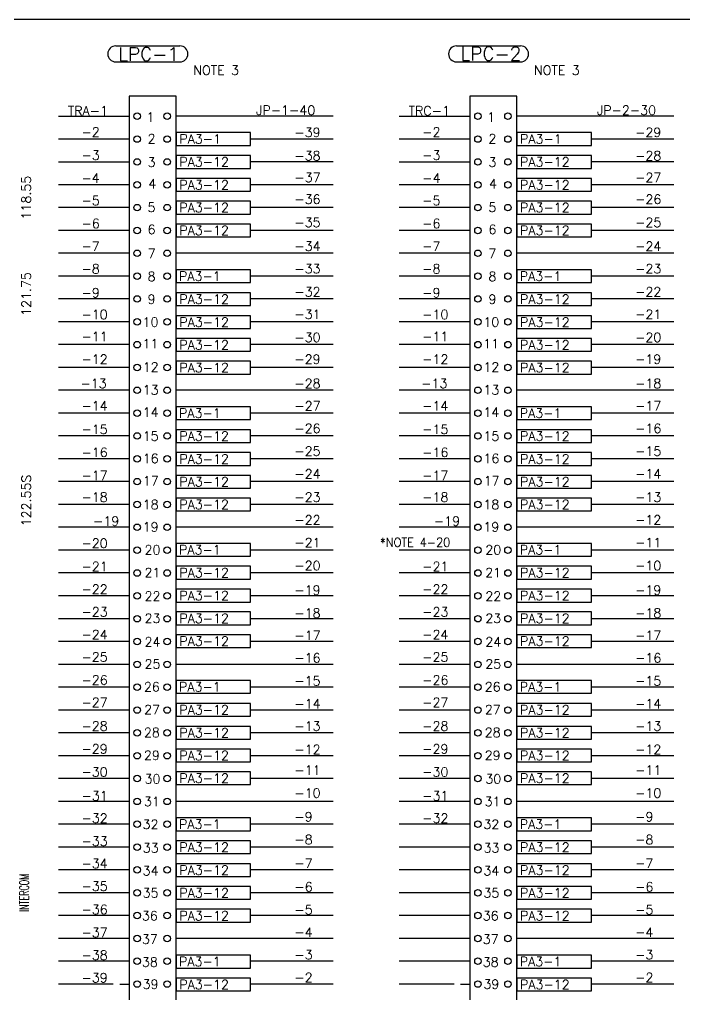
# Model space of a CAD drawing. Extents: x 0 to 34, y 0 to 22.
# Drawn here: x 9.1 to 18.43, y 7.55 to 21.23 of the extents above; entities that cross this region are included whole.
import ezdxf
from ezdxf.enums import TextEntityAlignment as Align

# ---------------------------------------------------------------- set-up
doc = ezdxf.new("R2010")
doc.units = 0
doc.header["$MEASUREMENT"] = 0
doc.layers.get('0').update_dxf_attribs({"linetype": 'CONTINUOUS'})
for name, color, linetype in [('OBJECT-1', 4, 'CONTINUOUS'), ('TEXT-2-MEDIUM', 7, 'CONTINUOUS'), ('TEXT-4-HEAVY', 3, 'CONTINUOUS'), ('X-BORDER-FRAME', 5, 'CONTINUOUS'), ('X-BORDER-SIGNATURE', 7, 'CONTINUOUS'), ('X-BORDER-TEXT', 7, 'CONTINUOUS'), ('X-BORDER-TITLES', 1, 'CONTINUOUS')]:
    doc.layers.add(name, color=color, linetype=linetype)
doc.styles.add('ROMANS', font='ROMANS.SHX')
doc.styles.add('ROMANT', font='ROMANT.SHX')
doc.styles.add('SIMPLEX', font='SIMPLEX')

# ---------------------------------------------------------------- blocks, each defined once
blk = doc.blocks.new('TITLE')
at = {"layer": 'X-BORDER-FRAME'}
blk.add_line((33.227, 21.227), (0.773, 21.227), dxfattribs=at)
at = {"layer": 'X-BORDER-SIGNATURE', "style": 'ROMANT', "flags": 8}
for tag, p in [('SUBSIGN', (27.235, 1.806)), ('APPSIGN', (30.328, 1.806))]:
    blk.add_attdef(tag, p, '', height=0.156, dxfattribs=at)
at = {"layer": 'X-BORDER-TEXT', "style": 'SIMPLEX', "flags": 8}
for tag, p in [('REV4', (26.12, 5.829)), ('DATE4', (26.743, 5.829)), ('CHECK4', (32.237, 5.829)), ('APP4', (32.894, 5.829)), ('REV3', (26.12, 5.581)), ('DATE3', (26.743, 5.581)), ('CHECK3', (32.237, 5.581)), ('APP3', (32.894, 5.581)), ('REV2', (26.12, 5.323)), ('DATE2', (26.743, 5.323)), ('CHECK2', (32.237, 5.323)), ('APP2', (32.894, 5.323)), ('REV1', (26.12, 5.075))]:
    blk.add_attdef(tag, text='', height=0.0938, dxfattribs=at).set_placement(p, align=Align.CENTER)
for tag, p in [('DESCRIP4', (27.287, 5.829)), ('DESCRIP3', (27.287, 5.581)), ('DESCRIP2', (27.287, 5.323))]:
    blk.add_attdef(tag, p, '', height=0.0938, dxfattribs=at)
at = {"layer": 'X-BORDER-TEXT'}
for tag, height, style, p in [('DATE1', 0.0938, 'SIMPLEX', (26.743, 5.075)), ('CHECK1', 0.0938, 'SIMPLEX', (32.237, 5.075)), ('APP1', 0.0938, 'SIMPLEX', (32.894, 5.075)), ('CITY_STATE', 0.188, 'ROMANT', (29.598, 3.604)), ('LOCATION', 0.125, 'ROMANT', (29.603, 3.385)), ('FACILITY', 0.312, 'ROMANT', (29.603, 2.979)), ('TITLE1', 0.156, 'ROMANT', (29.603, 2.729)), ('TITLE2', 0.156, 'ROMANT', (29.603, 2.479))]:
    blk.add_attdef(tag, text='', height=height, dxfattribs=dict(at, style=style)).set_placement(p, align=Align.CENTER)
for tag, p, height, style in [('DESCRIP1', (27.287, 5.075), 0.0938, 'SIMPLEX'), ('DESIGNED', (27.849, 1.379), 0.0938, 'SIMPLEX'), ('DATE', (30.73, 1.373), 0.0938, 'SIMPLEX'), ('DRAWN', (27.67, 1.119), 0.0938, 'SIMPLEX'), ('CHECKED', (27.806, 0.869), 0.0938, 'SIMPLEX'), ('NUMBER', (30.238, 0.89), 0.15, 'ROMANT')]:
    blk.add_attdef(tag, p, '', height=height, dxfattribs=dict(at, style=style))
at = {"layer": 'X-BORDER-TEXT', "style": 'SIMPLEX', "flags": 8}
blk.add_attdef('ACAD', text='', height=0.0938, dxfattribs=at).set_placement((33.237, 0.585), align=Align.RIGHT)
at = {"layer": 'X-BORDER-TITLES', "style": 'SIMPLEX', "flags": 8}
blk.add_attdef('SUBMITTED', (27.113, 1.598), '', height=0.0938, dxfattribs=at)
at = {"layer": 'X-BORDER-TITLES', "style": 'SIMPLEX'}
blk.add_attdef('APPROVED', (30.206, 1.598), '', height=0.0938, dxfattribs=at)

msp = doc.modelspace()

# ---------------------------------------------------------------- linework, layer by layer
at = {"layer": 'OBJECT-1', "color": 4}
for p, q in [((10.451, 20.856), (11.351, 20.856)), ((15.235, 20.856), (16.134, 20.856)), ((10.451, 20.632), (11.351, 20.632)), ((15.235, 20.632), (16.134, 20.632)), ((9.645, 19.869), (10.638, 19.869)), ((13.502, 19.869), (11.298, 19.869)), ((14.428, 19.869), (15.422, 19.869)), ((18.285, 19.869), (16.081, 19.869)), ((10.638, 19.549), (9.645, 19.549)), ((13.502, 19.549), (12.34, 19.549)), ((15.422, 19.549), (14.428, 19.549)), ((18.285, 19.549), (17.124, 19.549)), ((9.645, 19.228), (10.638, 19.228)), ((13.502, 19.228), (12.34, 19.228)), ((14.428, 19.228), (15.422, 19.228)), ((18.285, 19.228), (17.124, 19.228)), ((10.638, 18.908), (9.645, 18.908)), ((13.502, 18.908), (12.34, 18.908)), ((15.422, 18.908), (14.428, 18.908)), ((18.285, 18.908), (17.124, 18.908)), ((10.638, 18.587), (9.645, 18.587)), ((13.502, 18.587), (12.34, 18.587)), ((15.422, 18.587), (14.428, 18.587)), ((18.285, 18.587), (17.124, 18.587)), ((10.638, 18.267), (9.645, 18.267)), ((13.502, 18.267), (12.34, 18.267)), ((15.422, 18.267), (14.428, 18.267)), ((18.285, 18.267), (17.124, 18.267)), ((10.638, 17.946), (9.645, 17.946)), ((13.502, 17.946), (11.298, 17.946)), ((15.422, 17.946), (14.428, 17.946)), ((18.285, 17.946), (16.081, 17.946)), ((10.638, 17.626), (9.645, 17.626)), ((13.502, 17.626), (12.344, 17.626)), ((15.422, 17.626), (14.428, 17.626)), ((18.285, 17.626), (17.127, 17.626)), ((10.638, 17.305), (9.645, 17.305)), ((13.502, 17.305), (12.344, 17.305)), ((15.422, 17.305), (14.428, 17.305)), ((18.285, 17.305), (17.127, 17.305)), ((10.638, 16.985), (9.645, 16.985)), ((13.502, 16.985), (12.344, 16.985)), ((15.422, 16.985), (14.428, 16.985)), ((18.285, 16.985), (17.127, 16.985)), ((10.638, 16.664), (9.645, 16.664)), ((13.502, 16.664), (12.344, 16.664)), ((15.422, 16.664), (14.428, 16.664)), ((18.285, 16.664), (17.127, 16.664)), ((10.638, 16.344), (9.645, 16.344)), ((13.502, 16.344), (12.344, 16.344)), ((15.422, 16.344), (14.428, 16.344)), ((18.285, 16.344), (17.127, 16.344)), ((10.638, 16.024), (9.645, 16.024)), ((13.502, 16.024), (11.298, 16.024)), ((15.422, 16.024), (14.428, 16.024)), ((18.285, 16.024), (16.081, 16.024)), ((10.638, 15.703), (9.645, 15.703)), ((13.502, 15.703), (12.344, 15.703)), ((15.422, 15.703), (14.428, 15.703)), ((18.285, 15.703), (17.127, 15.703)), ((10.638, 15.383), (9.645, 15.383)), ((13.502, 15.383), (12.344, 15.383)), ((15.422, 15.383), (14.428, 15.383)), ((18.285, 15.383), (17.127, 15.383)), ((10.638, 15.062), (9.645, 15.062)), ((13.502, 15.062), (12.344, 15.062)), ((15.422, 15.062), (14.428, 15.062)), ((18.285, 15.062), (17.127, 15.062)), ((10.638, 14.742), (9.645, 14.742)), ((13.502, 14.742), (12.344, 14.742)), ((15.422, 14.742), (14.428, 14.742)), ((18.285, 14.742), (17.127, 14.742)), ((10.638, 14.421), (9.645, 14.421)), ((13.502, 14.421), (12.344, 14.421)), ((15.422, 14.421), (14.428, 14.421)), ((18.285, 14.421), (17.127, 14.421)), ((10.638, 14.101), (9.645, 14.101)), ((13.502, 14.101), (11.298, 14.101)), ((15.422, 14.101), (14.428, 14.101)), ((18.285, 14.101), (16.081, 14.101)), ((10.638, 13.78), (9.645, 13.78)), ((13.502, 13.78), (12.344, 13.78)), ((15.422, 13.78), (14.428, 13.78)), ((18.285, 13.78), (17.127, 13.78)), ((10.638, 13.46), (9.645, 13.46)), ((13.502, 13.46), (12.344, 13.46)), ((15.422, 13.46), (14.428, 13.46)), ((18.285, 13.46), (17.127, 13.46)), ((10.638, 13.139), (9.645, 13.139)), ((13.502, 13.139), (12.344, 13.139)), ((15.422, 13.139), (14.428, 13.139)), ((18.285, 13.139), (17.127, 13.139)), ((10.638, 12.819), (9.645, 12.819)), ((13.502, 12.819), (12.344, 12.819)), ((15.422, 12.819), (14.428, 12.819)), ((18.285, 12.819), (17.127, 12.819)), ((10.638, 12.498), (9.645, 12.498)), ((13.502, 12.498), (12.344, 12.498)), ((15.422, 12.498), (14.428, 12.498)), ((18.285, 12.498), (17.127, 12.498)), ((10.638, 12.178), (9.645, 12.178)), ((13.502, 12.178), (11.298, 12.178)), ((15.422, 12.178), (14.428, 12.178)), ((18.285, 12.178), (16.081, 12.178)), ((10.638, 11.858), (9.645, 11.858)), ((13.502, 11.858), (12.344, 11.858)), ((15.422, 11.858), (14.428, 11.858)), ((18.285, 11.858), (17.127, 11.858)), ((10.638, 11.537), (9.645, 11.537)), ((13.502, 11.537), (12.344, 11.537)), ((15.422, 11.537), (14.428, 11.537)), ((18.285, 11.537), (17.127, 11.537)), ((10.638, 11.217), (9.645, 11.217)), ((13.502, 11.217), (12.344, 11.217)), ((15.422, 11.217), (14.428, 11.217)), ((18.285, 11.217), (17.127, 11.217)), ((10.638, 10.896), (9.645, 10.896)), ((13.502, 10.896), (12.344, 10.896)), ((15.422, 10.896), (14.428, 10.896)), ((18.285, 10.896), (17.127, 10.896)), ((10.638, 10.576), (9.645, 10.576)), ((13.502, 10.576), (12.344, 10.576)), ((15.422, 10.576), (14.428, 10.576)), ((18.285, 10.576), (17.127, 10.576)), ((10.638, 10.255), (9.645, 10.255)), ((13.502, 10.255), (11.298, 10.255)), ((15.422, 10.255), (14.428, 10.255)), ((18.285, 10.255), (16.081, 10.255)), ((10.638, 9.935), (9.645, 9.935)), ((13.502, 9.935), (12.344, 9.935)), ((15.422, 9.935), (14.428, 9.935)), ((18.285, 9.935), (17.127, 9.935)), ((10.638, 9.614), (9.645, 9.614)), ((13.502, 9.614), (12.344, 9.614)), ((15.422, 9.614), (14.428, 9.614)), ((18.285, 9.614), (17.127, 9.614)), ((10.638, 9.294), (9.645, 9.294)), ((13.502, 9.294), (12.344, 9.294)), ((15.422, 9.294), (14.428, 9.294)), ((18.285, 9.294), (17.127, 9.294)), ((10.638, 8.973), (9.645, 8.973)), ((13.502, 8.973), (12.344, 8.973)), ((15.422, 8.973), (14.428, 8.973)), ((18.285, 8.973), (17.127, 8.973)), ((10.638, 8.653), (9.645, 8.653)), ((13.502, 8.653), (12.344, 8.653)), ((15.422, 8.653), (14.428, 8.653)), ((18.285, 8.653), (17.127, 8.653)), ((10.638, 8.332), (9.645, 8.332)), ((13.502, 8.332), (11.298, 8.332)), ((15.422, 8.332), (14.428, 8.332)), ((18.285, 8.332), (16.081, 8.332)), ((10.638, 8.012), (9.645, 8.012)), ((13.502, 8.012), (12.344, 8.012)), ((15.422, 8.012), (14.428, 8.012)), ((18.285, 8.012), (17.127, 8.012)), ((10.416, 7.692), (9.645, 7.692)), ((10.508, 7.692), (10.638, 7.692)), ((13.502, 7.692), (12.344, 7.692)), ((15.2, 7.692), (14.428, 7.692)), ((15.291, 7.692), (15.422, 7.692)), ((18.285, 7.692), (17.127, 7.692))]:
    msp.add_line(p, q, dxfattribs=at)
for points in [[(10.638, 20.153), (10.638, 4.008), (11.298, 4.008), (11.298, 20.153)], [(15.422, 20.153), (15.422, 4.008), (16.082, 4.008), (16.082, 20.153)], [(11.298, 19.64), (11.298, 19.461), (12.344, 19.461), (12.344, 19.64)], [(16.081, 19.64), (16.081, 19.461), (17.127, 19.461), (17.127, 19.64)], [(11.298, 19.318), (11.298, 19.138), (12.344, 19.138), (12.344, 19.318)], [(16.081, 19.318), (16.081, 19.138), (17.127, 19.138), (17.127, 19.318)], [(11.298, 18.996), (11.298, 18.816), (12.344, 18.816), (12.344, 18.996)], [(16.081, 18.996), (16.081, 18.816), (17.127, 18.816), (17.127, 18.996)], [(11.298, 18.677), (11.298, 18.497), (12.344, 18.497), (12.344, 18.677)], [(16.081, 18.677), (16.081, 18.497), (17.127, 18.497), (17.127, 18.677)], [(11.298, 18.357), (11.298, 18.178), (12.344, 18.178), (12.344, 18.357)], [(16.081, 18.357), (16.081, 18.178), (17.127, 18.178), (17.127, 18.357)], [(11.298, 17.714), (11.298, 17.535), (12.344, 17.535), (12.344, 17.714)], [(16.081, 17.714), (16.081, 17.535), (17.127, 17.535), (17.127, 17.714)], [(11.298, 17.392), (11.298, 17.212), (12.344, 17.212), (12.344, 17.392)], [(16.081, 17.392), (16.081, 17.212), (17.127, 17.212), (17.127, 17.392)], [(11.298, 17.07), (11.298, 16.89), (12.344, 16.89), (12.344, 17.07)], [(16.081, 17.07), (16.081, 16.89), (17.127, 16.89), (17.127, 17.07)], [(11.298, 16.75), (11.298, 16.571), (12.344, 16.571), (12.344, 16.75)], [(16.081, 16.75), (16.081, 16.571), (17.127, 16.571), (17.127, 16.75)], [(11.298, 16.431), (11.298, 16.252), (12.344, 16.252), (12.344, 16.431)], [(16.081, 16.431), (16.081, 16.252), (17.127, 16.252), (17.127, 16.431)], [(11.298, 15.793), (11.298, 15.614), (12.344, 15.614), (12.344, 15.793)], [(16.081, 15.793), (16.081, 15.614), (17.127, 15.614), (17.127, 15.793)], [(11.298, 15.471), (11.298, 15.291), (12.344, 15.291), (12.344, 15.471)], [(16.081, 15.471), (16.081, 15.291), (17.127, 15.291), (17.127, 15.471)], [(11.298, 15.149), (11.298, 14.969), (12.344, 14.969), (12.344, 15.149)], [(16.081, 15.149), (16.081, 14.969), (17.127, 14.969), (17.127, 15.149)], [(11.298, 14.83), (11.298, 14.65), (12.344, 14.65), (12.344, 14.83)], [(16.081, 14.83), (16.081, 14.65), (17.127, 14.65), (17.127, 14.83)], [(11.298, 14.511), (11.298, 14.331), (12.344, 14.331), (12.344, 14.511)], [(16.081, 14.511), (16.081, 14.331), (17.127, 14.331), (17.127, 14.511)], [(11.298, 13.876), (11.298, 13.697), (12.344, 13.697), (12.344, 13.876)], [(16.081, 13.876), (16.081, 13.697), (17.127, 13.697), (17.127, 13.876)], [(11.298, 13.554), (11.298, 13.374), (12.344, 13.374), (12.344, 13.554)], [(16.081, 13.554), (16.081, 13.374), (17.127, 13.374), (17.127, 13.554)], [(11.298, 13.232), (11.298, 13.052), (12.344, 13.052), (12.344, 13.232)], [(16.081, 13.232), (16.081, 13.052), (17.127, 13.052), (17.127, 13.232)], [(11.298, 12.913), (11.298, 12.733), (12.344, 12.733), (12.344, 12.913)], [(16.081, 12.913), (16.081, 12.733), (17.127, 12.733), (17.127, 12.913)], [(11.298, 12.593), (11.298, 12.414), (12.344, 12.414), (12.344, 12.593)], [(16.081, 12.593), (16.081, 12.414), (17.127, 12.414), (17.127, 12.593)], [(11.298, 11.952), (11.298, 11.773), (12.344, 11.773), (12.344, 11.952)], [(16.081, 11.952), (16.081, 11.773), (17.127, 11.773), (17.127, 11.952)], [(11.298, 11.63), (11.298, 11.45), (12.344, 11.45), (12.344, 11.63)], [(16.081, 11.63), (16.081, 11.45), (17.127, 11.45), (17.127, 11.63)], [(11.298, 11.308), (11.298, 11.129), (12.344, 11.129), (12.344, 11.308)], [(16.081, 11.308), (16.081, 11.129), (17.127, 11.129), (17.127, 11.308)], [(11.298, 10.989), (11.298, 10.809), (12.344, 10.809), (12.344, 10.989)], [(16.081, 10.989), (16.081, 10.809), (17.127, 10.809), (17.127, 10.989)], [(11.298, 10.67), (11.298, 10.49), (12.344, 10.49), (12.344, 10.67)], [(16.081, 10.67), (16.081, 10.49), (17.127, 10.49), (17.127, 10.67)], [(11.298, 10.024), (11.298, 9.844), (12.344, 9.844), (12.344, 10.024)], [(16.081, 10.024), (16.081, 9.844), (17.127, 9.844), (17.127, 10.024)], [(11.298, 9.702), (11.298, 9.522), (12.344, 9.522), (12.344, 9.702)], [(16.081, 9.702), (16.081, 9.522), (17.127, 9.522), (17.127, 9.702)], [(11.298, 9.38), (11.298, 9.2), (12.344, 9.2), (12.344, 9.38)], [(16.081, 9.38), (16.081, 9.2), (17.127, 9.2), (17.127, 9.38)], [(11.298, 9.06), (11.298, 8.881), (12.344, 8.881), (12.344, 9.06)], [(16.081, 9.06), (16.081, 8.881), (17.127, 8.881), (17.127, 9.06)], [(11.298, 8.741), (11.298, 8.562), (12.344, 8.562), (12.344, 8.741)], [(16.081, 8.741), (16.081, 8.562), (17.127, 8.562), (17.127, 8.741)], [(11.298, 8.097), (11.298, 7.917), (12.344, 7.917), (12.344, 8.097)], [(16.081, 8.097), (16.081, 7.917), (17.127, 7.917), (17.127, 8.097)], [(11.298, 7.774), (11.298, 7.595), (12.344, 7.595), (12.344, 7.774)], [(16.081, 7.774), (16.081, 7.595), (17.127, 7.595), (17.127, 7.774)]]:
    msp.add_lwpolyline(points, close=True, dxfattribs=at)
for centre in [(10.751, 19.869), (11.172, 19.869), (15.535, 19.869), (15.956, 19.869), (10.751, 19.549), (11.172, 19.549), (15.535, 19.549), (15.956, 19.549), (10.751, 19.228), (11.172, 19.228), (15.535, 19.228), (15.956, 19.228), (10.751, 18.908), (11.172, 18.908), (15.535, 18.908), (15.956, 18.908), (10.751, 18.587), (11.172, 18.587), (15.535, 18.587), (15.956, 18.587), (10.751, 18.267), (11.172, 18.267), (15.535, 18.267), (15.956, 18.267), (10.751, 17.946), (11.172, 17.946), (15.535, 17.946), (15.956, 17.946), (10.751, 17.626), (11.172, 17.626), (15.535, 17.626), (15.956, 17.626), (10.751, 17.305), (11.172, 17.305), (15.535, 17.305), (15.956, 17.305), (10.751, 16.985), (11.172, 16.985), (15.535, 16.985), (15.956, 16.985), (10.751, 16.664), (11.172, 16.664), (15.535, 16.664), (15.956, 16.664), (10.751, 16.344), (11.172, 16.344), (15.535, 16.344), (15.956, 16.344), (10.751, 16.024), (11.172, 16.024), (15.535, 16.024), (15.956, 16.024), (10.751, 15.703), (11.172, 15.703), (15.535, 15.703), (15.956, 15.703), (10.751, 15.383), (11.172, 15.383), (15.535, 15.383), (15.956, 15.383), (10.751, 15.062), (11.172, 15.062), (15.535, 15.062), (15.956, 15.062), (10.751, 14.742), (11.172, 14.742), (15.535, 14.742), (15.956, 14.742), (10.751, 14.421), (11.172, 14.421), (15.535, 14.421), (15.956, 14.421), (10.751, 14.101), (11.172, 14.101), (15.535, 14.101), (15.956, 14.101), (10.751, 13.78), (11.172, 13.78), (15.535, 13.78), (15.956, 13.78), (10.751, 13.46), (11.172, 13.46), (15.535, 13.46), (15.956, 13.46), (10.751, 13.139), (11.172, 13.139), (15.535, 13.139), (15.956, 13.139), (10.751, 12.819), (11.172, 12.819), (15.535, 12.819), (15.956, 12.819), (10.751, 12.498), (11.172, 12.498), (15.535, 12.498), (15.956, 12.498), (10.751, 12.178), (11.172, 12.178), (15.535, 12.178), (15.956, 12.178), (10.751, 11.858), (11.172, 11.858), (15.535, 11.858), (15.956, 11.858), (10.751, 11.537), (11.172, 11.537), (15.535, 11.537), (15.956, 11.537), (10.751, 11.217), (11.172, 11.217), (15.535, 11.217), (15.956, 11.217), (10.751, 10.896), (11.172, 10.896), (15.535, 10.896), (15.956, 10.896), (10.751, 10.576), (11.172, 10.576), (15.535, 10.576), (15.956, 10.576), (10.751, 10.255), (11.172, 10.255), (15.535, 10.255), (15.956, 10.255), (10.751, 9.935), (11.172, 9.935), (15.535, 9.935), (15.956, 9.935), (10.751, 9.614), (11.172, 9.614), (15.535, 9.614), (15.956, 9.614), (10.751, 9.294), (11.172, 9.294), (15.535, 9.294), (15.956, 9.294), (10.751, 8.973), (11.172, 8.973), (15.535, 8.973), (15.956, 8.973), (10.751, 8.653), (11.172, 8.653), (15.535, 8.653), (15.956, 8.653), (10.751, 8.332), (11.172, 8.332), (15.535, 8.332), (15.956, 8.332), (10.751, 8.012), (11.172, 8.012), (15.535, 8.012), (15.956, 8.012), (10.751, 7.692), (11.172, 7.692), (15.535, 7.692), (15.956, 7.692)]:
    msp.add_circle(centre, 0.0458, dxfattribs=at)
for centre, start, end in [((10.451, 20.744), 90, 270), ((11.351, 20.744), 270, 90), ((15.235, 20.744), 90, 270), ((16.134, 20.744), 270, 90)]:
    msp.add_arc(centre, 0.112, start, end, dxfattribs=at)

# ---------------------------------------------------------------- block references
msp.add_blockref('TITLE', (0, 0))

# ---------------------------------------------------------------- texts
at = {"layer": 'TEXT-2-MEDIUM', "color": 7, "style": 'ROMANS'}
for s, p in [('NOTE 3', (11.539, 20.45)), ('NOTE 3', (16.322, 20.45)), ('TRA-1', (9.778, 19.881)), ('JP-1-40', (12.421, 19.888)), ('TRC-1', (14.562, 19.881)), ('JP-2-30', (17.205, 19.888)), ('1', (10.88, 19.791)), ('1', (15.664, 19.791)), ('     -2', (9.485, 19.582)), ('-39', (12.958, 19.578)), ('     -2', (14.268, 19.582)), ('-29', (17.741, 19.578)), ('2', (10.898, 19.489)), ('PA3-1', (11.343, 19.485)), ('2', (15.682, 19.489)), ('PA3-1', (16.126, 19.485)), ('     -3', (9.485, 19.257)), ('PA3-12', (11.343, 19.163)), ('-38', (12.958, 19.25)), ('     -3', (14.268, 19.257)), ('PA3-12', (16.126, 19.163)), ('-28', (17.741, 19.25)), ('3', (10.898, 19.159)), ('3', (15.682, 19.159)), ('     -4', (9.485, 18.937)), ('-37', (12.958, 18.945)), ('     -4', (14.268, 18.937)), ('-27', (17.741, 18.945)), ('4', (10.907, 18.857)), ('PA3-12', (11.343, 18.841)), ('4', (15.691, 18.857)), ('PA3-12', (16.126, 18.841)), ('     -5', (9.485, 18.621)), ('-36', (12.958, 18.64)), ('     -5', (14.268, 18.621)), ('-26', (17.741, 18.64)), ('5', (10.898, 18.527)), ('PA3-12', (11.343, 18.522)), ('5', (15.682, 18.527)), ('PA3-12', (16.126, 18.522)), ('     -6', (9.485, 18.299)), ('6', (10.898, 18.216)), ('-35', (12.958, 18.315)), ('     -6', (14.268, 18.299)), ('6', (15.682, 18.216)), ('-25', (17.741, 18.315)), ('PA3-12', (11.343, 18.202)), ('PA3-12', (16.126, 18.202)), ('     -7', (9.485, 17.979)), ('-34', (12.958, 17.98)), ('     -7', (14.268, 17.979)), ('-24', (17.741, 17.98)), ('7', (10.898, 17.877)), ('7', (15.682, 17.877)), ('     -8', (9.485, 17.663)), ('-33', (12.958, 17.665)), ('     -8', (14.268, 17.663)), ('-23', (17.741, 17.665)), ('8', (10.898, 17.557)), ('PA3-1', (11.339, 17.559)), ('8', (15.682, 17.557)), ('PA3-1', (16.123, 17.559)), ('     -9', (9.485, 17.328)), ('-32', (12.958, 17.34)), ('     -9', (14.268, 17.328)), ('-22', (17.741, 17.34)), ('9', (10.898, 17.237)), ('PA3-12', (11.343, 17.237)), ('9', (15.682, 17.237)), ('PA3-12', (16.126, 17.237)), ('     -10', (9.485, 17.022)), ('-31', (12.958, 17.025)), ('     -10', (14.268, 17.022)), ('-21', (17.741, 17.025)), ('10', (10.827, 16.916)), ('PA3-12', (11.343, 16.915)), ('10', (15.611, 16.916)), ('PA3-12', (16.126, 16.915)), ('     -11', (9.485, 16.713)), ('-30', (12.958, 16.701)), ('     -11', (14.268, 16.713)), ('-20', (17.741, 16.701)), ('11', (10.826, 16.613)), ('PA3-12', (11.343, 16.596)), ('11', (15.609, 16.613)), ('PA3-12', (16.126, 16.596)), ('     -12', (9.485, 16.395)), ('-29', (12.958, 16.395)), ('     -12', (14.268, 16.395)), ('-19', (17.741, 16.395)), ('12', (10.829, 16.285)), ('PA3-12', (11.343, 16.276)), ('12', (15.612, 16.285)), ('PA3-12', (16.126, 16.276)), ('     -13', (9.47, 16.055)), ('-28', (12.958, 16.054)), ('     -13', (14.254, 16.055)), ('-18', (17.741, 16.054)), ('13', (10.829, 15.964)), ('13', (15.612, 15.964)), ('     -14', (9.485, 15.74)), ('14', (10.829, 15.651)), ('PA3-1', (11.339, 15.638)), ('-27', (12.958, 15.739)), ('     -14', (14.268, 15.74)), ('14', (15.612, 15.651)), ('PA3-1', (16.123, 15.638)), ('-17', (17.741, 15.739)), ('     -15', (9.485, 15.411)), ('-26', (12.958, 15.424)), ('     -15', (14.268, 15.411)), ('-16', (17.741, 15.424)), ('15', (10.829, 15.316)), ('PA3-12', (11.343, 15.316)), ('15', (15.612, 15.316)), ('PA3-12', (16.126, 15.316)), ('     -16', (9.485, 15.088)), ('-25', (12.958, 15.105)), ('     -16', (14.268, 15.088)), ('-15', (17.741, 15.105)), ('16', (10.829, 15.003)), ('PA3-12', (11.343, 14.994)), ('16', (15.612, 15.003)), ('PA3-12', (16.126, 14.994)), ('-24', (12.958, 14.786)), ('-14', (17.741, 14.786)), ('     -17', (9.485, 14.764)), ('17', (10.832, 14.689)), ('PA3-12', (11.343, 14.675)), ('     -17', (14.268, 14.764)), ('17', (15.615, 14.689)), ('PA3-12', (16.126, 14.675)), ('     -18', (9.485, 14.459)), ('-23', (12.958, 14.459)), ('     -18', (14.268, 14.459)), ('-13', (17.741, 14.459)), ('18', (10.829, 14.355)), ('PA3-12', (11.343, 14.356)), ('18', (15.612, 14.355)), ('PA3-12', (16.126, 14.356)), ('-19', (10.132, 14.123)), ('-22', (12.958, 14.14)), ('-19', (14.916, 14.123)), ('-12', (17.741, 14.14)), ('19', (10.829, 14.041)), ('19', (15.612, 14.041)), ('     -20', (9.485, 13.812)), ('20', (10.855, 13.72)), ('PA3-1', (11.339, 13.721)), ('-21', (12.958, 13.821)), ('20', (15.639, 13.72)), ('PA3-1', (16.123, 13.721)), ('-11', (17.741, 13.821)), ('     -21', (9.485, 13.486)), ('-20', (12.958, 13.499)), ('     -21', (14.268, 13.486)), ('-10', (17.741, 13.499)), ('21', (10.854, 13.4)), ('PA3-12', (11.343, 13.399)), ('21', (15.637, 13.4)), ('PA3-12', (16.126, 13.399)), ('     -22', (9.485, 13.167)), ('-19', (12.958, 13.154)), ('     -22', (14.268, 13.167)), ('-19', (17.741, 13.154)), ('22', (10.855, 13.07)), ('PA3-12', (11.343, 13.077)), ('22', (15.639, 13.07)), ('PA3-12', (16.126, 13.077)), ('     -23', (9.485, 12.849)), ('23', (10.855, 12.759)), ('PA3-12', (11.343, 12.758)), ('-18', (12.958, 12.833)), ('     -23', (14.268, 12.849)), ('23', (15.639, 12.759)), ('PA3-12', (16.126, 12.758)), ('-18', (17.741, 12.833)), ('     -24', (9.485, 12.53)), ('-17', (12.958, 12.52)), ('     -24', (14.268, 12.53)), ('-17', (17.741, 12.52)), ('24', (10.855, 12.429)), ('PA3-12', (11.343, 12.439)), ('24', (15.639, 12.429)), ('PA3-12', (16.126, 12.439)), ('     -25', (9.485, 12.216)), ('-16', (12.958, 12.204)), ('     -25', (14.268, 12.216)), ('-16', (17.741, 12.204)), ('25', (10.855, 12.118)), ('25', (15.639, 12.118)), ('     -26', (9.485, 11.893)), ('26', (10.846, 11.798)), ('PA3-1', (11.339, 11.797)), ('-15', (12.958, 11.881)), ('     -26', (14.268, 11.893)), ('26', (15.63, 11.798)), ('PA3-1', (16.123, 11.797)), ('-15', (17.741, 11.881)), ('     -27', (9.485, 11.579)), ('-14', (12.958, 11.56)), ('     -27', (14.268, 11.579)), ('-14', (17.741, 11.56)), ('27', (10.849, 11.477)), ('PA3-12', (11.343, 11.475)), ('27', (15.632, 11.477)), ('PA3-12', (16.126, 11.475)), ('     -28', (9.485, 11.247)), ('-13', (12.958, 11.247)), ('     -28', (14.268, 11.247)), ('-13', (17.741, 11.247)), ('28', (10.846, 11.157)), ('PA3-12', (11.343, 11.153)), ('28', (15.63, 11.157)), ('PA3-12', (16.126, 11.153)), ('     -29', (9.485, 10.926)), ('29', (10.846, 10.836)), ('PA3-12', (11.343, 10.834)), ('-12', (12.958, 10.918)), ('     -29', (14.268, 10.926)), ('29', (15.63, 10.836)), ('PA3-12', (16.126, 10.834)), ('-12', (17.741, 10.918)), ('     -30', (9.485, 10.603)), ('-11', (12.958, 10.629)), ('     -30', (14.268, 10.603)), ('-11', (17.741, 10.629)), ('30', (10.855, 10.506)), ('PA3-12', (11.343, 10.515)), ('30', (15.639, 10.506)), ('PA3-12', (16.126, 10.515)), ('-10', (12.958, 10.307)), ('-10', (17.741, 10.307)), ('     -31', (9.485, 10.268)), ('31', (10.846, 10.189)), ('     -31', (14.268, 10.268)), ('31', (15.629, 10.189)), ('     -32', (9.485, 9.954)), ('32', (10.828, 9.868)), ('PA3-1', (11.339, 9.869)), ('-9', (12.958, 9.974)), ('     -32', (14.268, 9.954)), ('32', (15.612, 9.868)), ('PA3-1', (16.123, 9.869)), ('-9', (17.741, 9.974)), ('     -33', (9.485, 9.631)), ('-8', (12.958, 9.654)), ('-8', (17.741, 9.654)), ('33', (10.829, 9.538)), ('PA3-12', (11.343, 9.547)), ('33', (15.613, 9.538)), ('PA3-12', (16.126, 9.547)), ('     -34', (9.485, 9.318)), ('-7', (12.958, 9.321)), ('-7', (17.741, 9.321)), ('34', (10.828, 9.217)), ('PA3-12', (11.343, 9.225)), ('34', (15.612, 9.217)), ('PA3-12', (16.126, 9.225)), ('     -35', (9.485, 9)), ('35', (10.828, 8.907)), ('PA3-12', (11.343, 8.906)), ('-6', (12.958, 8.991)), ('35', (15.612, 8.907)), ('PA3-12', (16.126, 8.906)), ('-6', (17.741, 8.991)), ('     -36', (9.485, 8.673)), ('-5', (12.958, 8.67)), ('-5', (17.741, 8.67)), ('36', (10.818, 8.586)), ('PA3-12', (11.343, 8.586)), ('36', (15.602, 8.586)), ('PA3-12', (16.126, 8.586)), ('-4', (12.958, 8.353)), ('-4', (17.741, 8.353)), ('     -37', (9.485, 8.349)), ('37', (10.818, 8.256)), ('37', (15.602, 8.256)), ('     -38', (9.485, 8.032)), ('-3', (12.958, 8.039)), ('-3', (17.741, 8.039)), ('38', (10.818, 7.935)), ('PA3-1', (11.339, 7.942)), ('38', (15.602, 7.935)), ('PA3-1', (16.123, 7.942)), ('     -39', (9.485, 7.716)), ('-2', (12.958, 7.719)), ('-2', (17.741, 7.719)), ('39', (10.828, 7.625)), ('PA3-12', (11.343, 7.619)), ('39', (15.612, 7.625)), ('PA3-12', (16.126, 7.619))]:
    msp.add_text(s, height=0.13, dxfattribs=at).set_placement(p)
for s, p in [('118.55', (9.259, 18.421)), ('121.75', (9.259, 17.068)), ('122.55S', (9.259, 14.115))]:
    msp.add_text(s, height=0.13, rotation=90, dxfattribs=at).set_placement(p)
at = {"layer": 'TEXT-2-MEDIUM', "color": 7, "style": 'ROMANS', "width": 0.9}
msp.add_text('*NOTE 4-20', height=0.13, dxfattribs=at).set_placement((14.16, 13.825))
at = {"layer": 'TEXT-2-MEDIUM', "color": 7, "style": 'ROMANS', "width": 0.624579}
msp.add_text('INTERCOM', height=0.13, rotation=90, dxfattribs=at).set_placement((9.23, 8.705))
at = {"layer": 'TEXT-4-HEAVY', "color": 3, "style": 'ROMANS'}
for s, p in [('LPC-1', (11.338, 20.646)), ('LPC-2', (16.143, 20.651))]:
    msp.add_text(s, height=0.19, dxfattribs=at).set_placement(p, align=Align.RIGHT)

doc.saveas('drawing.dxf')
